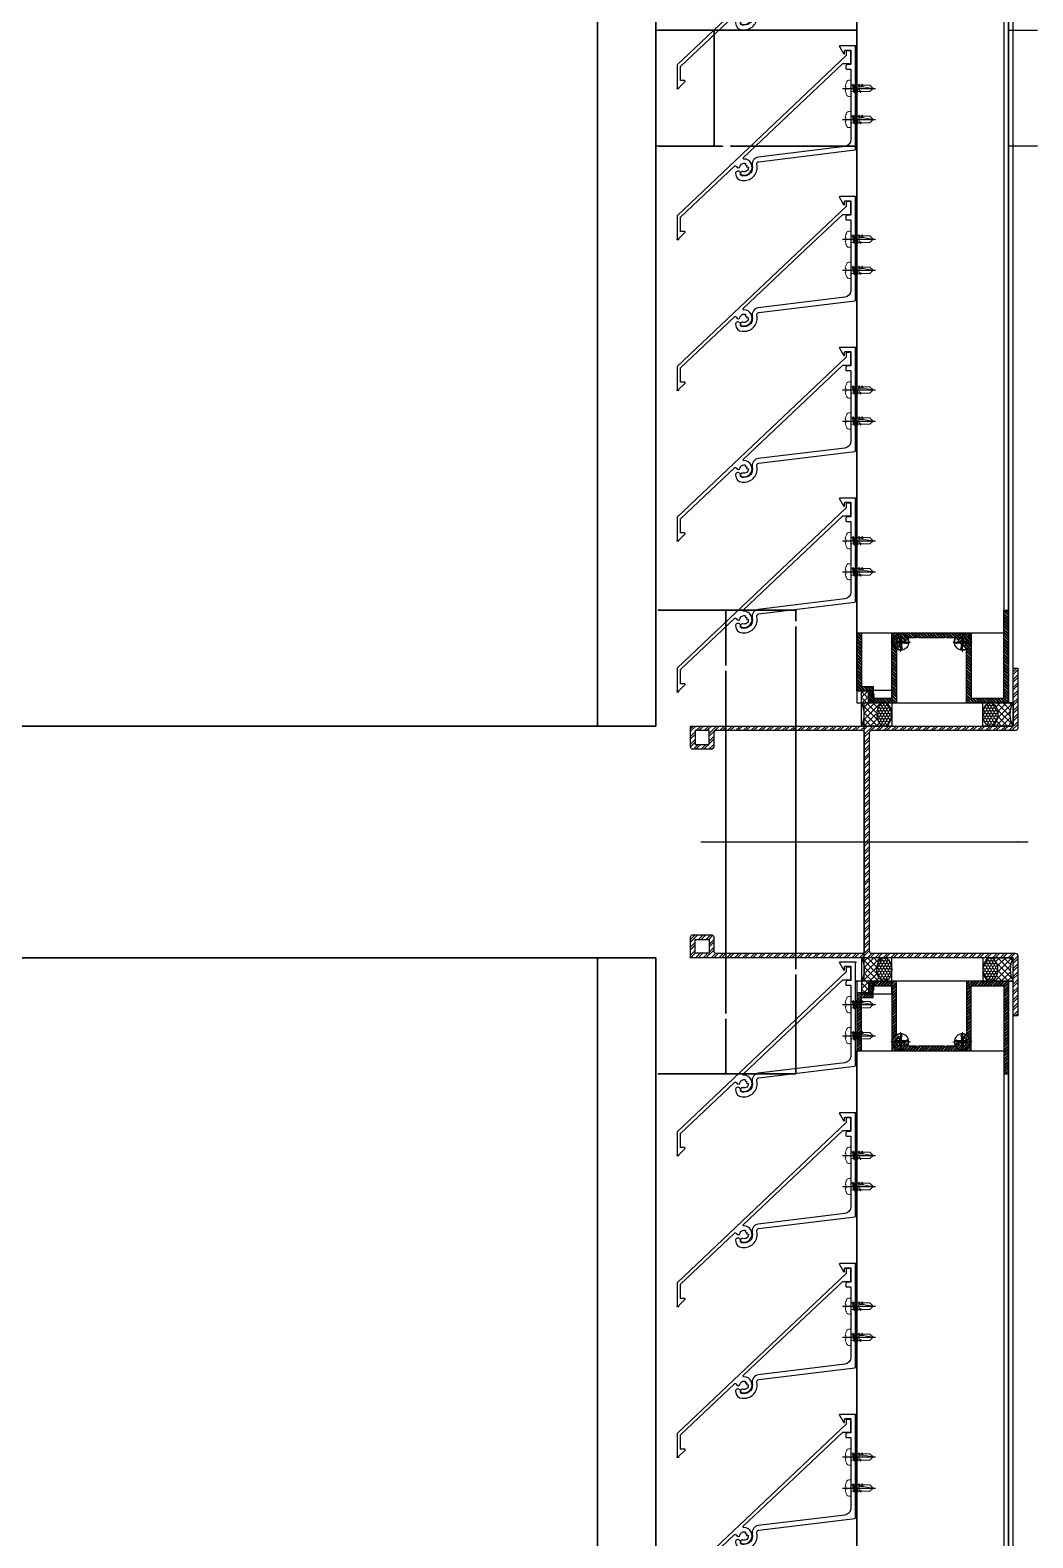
# Model space of a CAD drawing. Header units: millimetres. Extents: x -4391136 to -1798569, y -886572 to -291056.
# Drawn here: x -2515576 to -2515144, y -386561 to -385911 of the extents above; entities that cross this region are included whole.
import ezdxf

# ---------------------------------------------------------------- set-up
doc = ezdxf.new("R2010")
doc.units = ezdxf.units.MM
doc.set_wipeout_variables(frame=1)
doc.linetypes.add('CENTER', pattern=[50.8, 31.75, -6.35, 6.35, -6.35])
for name, color, linetype in [('010 - ASPG_ACCESSORIES_MAIN_COLOR_1', 7, 'Continuous'), ('010 - ASPG_EXTR_MAIN_COLOR_2', 7, 'Continuous'), ('010 - ASPG_FRAMING_CUT_COLOR_4', 7, 'Continuous'), ('010 - ASPG_FRAMING_HATCH_', 7, 'Continuous'), ('010 - ASPG_FRAMING_MAIN_COLOR_2', 7, 'Continuous'), ('010 - ASPG_FRAMING_SUB_COLOR_2', 7, 'Continuous'), ('010 - ASPG_FRAMING_WIPEOUT_', 7, 'Continuous'), ('_PP-Dim', 7, 'Continuous'), ('BOLT & SCREW', 7, 'Continuous'), ('Center Line', 7, 'CENTER'), ('Xref-C-1-PP17-AR-2214-01-B$0$A-GLAZ-CURT', 7, 'Continuous'), ('Xref-C-1-PP17-AR-2214-01-B$0$A-ROOF-OTLN', 7, 'Continuous'), ('Xref-C-1-PP17-AR-2214-01-B$0$A-ROOF-PATT', 7, 'Continuous')]:
    doc.layers.add(name, color=color, linetype=linetype)
for name, color, linetype, plot in [('010 - ASPG_EXTR_DEF_SUB', 7, 'Continuous', False), ('010 - ASPG_FASTERN_DEF_SUB', 7, 'Continuous', False), ('010 - ASPG_FRAMING_DEF_SUB', 7, 'Continuous', False)]:
    doc.layers.add(name, color=color, linetype=linetype, plot=plot)
doc.layers.add('12-GRID', color=7, linetype='CENTER', lineweight=13)
doc.layers.add('SCREW', color=7, linetype='Continuous', lineweight=5)
pattern_1 = [(270, (1257419.24324, -520041.6224), (0.65495992507, -1.1344238721), [0.7562825814, -1.5125651628]), (30, (1257419.24324, -520041.6224), (0.65495992936, 1.1344238696), [0.7562825814, -1.5125651628]), (330, (1257419.24324, -520041.6224), (1.30991985442, -2.48e-09), [-1.5125651628, 0.7562825814])]
pattern_2 = [(315, (1257419.4929, -520021.6224), (1.3369313545, 1.3369313545), []), (45, (1257419.4929, -520021.6224), (-1.3369313545, 1.3369313545), [])]
pattern_3 = [(270, (1257419.4425, -520043.9224), (0.65495992507, -1.1344238721), [0.7562825814, -1.5125651628]), (30, (1257419.4425, -520043.9224), (0.65495992936, 1.1344238696), [0.7562825814, -1.5125651628]), (330, (1257419.4425, -520043.9224), (1.30991985442, -2.48e-09), [-1.5125651628, 0.7562825814])]
pattern_4 = [(315, (1257419.1929, -520023.9224), (1.3369313545, 1.3369313545), []), (45, (1257419.1929, -520023.9224), (-1.3369313545, 1.3369313545), [])]

# ---------------------------------------------------------------- blocks, each defined once
blk = doc.blocks.new('Xref-C-1-PP17-AR-2214-01-B$0$DPA_CP_Entrance Canopy Curve_Ent 2_middle - Entrance Canopy Curve R1 Frame-V28-ENTRANCE 2 - LOWER ROOF FLOOR PLAN01-flat-1')
at = {"layer": 'Xref-C-1-PP17-AR-2214-01-B$0$A-GLAZ-CURT', "color": 7}
for p, q in [((-2737442.74, -516453.4), (-2737442.74, -516423.4)), ((-2737442.74, -516453.4), (-2737442.74, -516423.4)), ((-2737392.74, -516423.4), (-2737392.74, -516453.4)), ((-2737392.74, -516423.4), (-2737392.74, -516453.4)), ((-2737392.74, -516453.4), (-2737442.74, -516453.4)), ((-2737392.74, -516453.4), (-2737442.74, -516453.4)), ((-2737442.74, -516553.4), (-2737442.74, -516586.66)), ((-2737442.74, -516587.91), (-2737442.74, -516553.4)), ((-2737442.74, -516587.91), (-2737442.74, -516553.4)), ((-2737392.74, -516553.4), (-2737392.74, -516555.77)), ((-2737392.74, -516555.54), (-2737392.74, -516553.4)), ((-2737392.74, -516553.4), (-2737392.74, -516555.77)), ((-2737392.74, -516586.66), (-2737392.74, -516558.94)), ((-2737392.74, -516559.5), (-2737392.74, -516587.91)), ((-2737392.74, -516559.5), (-2737392.74, -516587.91)), ((-2737442.74, -516587.3), (-2737442.74, -516562.78)), ((-2737392.74, -516562.78), (-2737392.74, -516587.3)), ((-2737142.74, -518398.86), (-2737142.74, -516587.91)), ((-2737142.74, -516613.04), (-2737142.74, -518403.4))]:
    blk.add_line(p, q, dxfattribs=at)
at = {"layer": 'Xref-C-1-PP17-AR-2214-01-B$0$A-GLAZ-CURT', "color": 7, "lineweight": 35}
for p, q in [((-2737392.74, -516453.4), (-2737442.74, -516453.4)), ((-2737442.74, -516453.4), (-2737442.74, -516562.78)), ((-2737392.74, -516555.77), (-2737392.74, -516453.4)), ((-2737392.74, -516562.78), (-2737392.74, -516559.5)), ((-2737442.74, -516562.78), (-2737392.74, -516562.78)), ((-2737142.74, -516587.91), (-2738542.74, -516587.91)), ((-2737142.74, -516613.04), (-2737142.74, -516587.91)), ((-2738542.74, -516613.04), (-2737142.74, -516613.04))]:
    blk.add_line(p, q, dxfattribs=at)
blk = doc.blocks.new('Xref-C-1-PP17-AR-2214-01-B$0$DPA_CP_Entrance Canopy Curve_Ent 2_middle - Entrance Canopy Curve R1 Frame-V27-ENTRANCE 2 - LOWER ROOF FLOOR PLAN01-flat-1')
at = {"layer": 'Xref-C-1-PP17-AR-2214-01-B$0$A-GLAZ-CURT', "color": 7, "lineweight": 35}
for p, q in [((-2737192.74, -516527.6), (-2737192.74, -516557.75)), ((-2737187.96, -516527.6), (-2737192.74, -516527.6)), ((-2737037.96, -516527.6), (-2737185.6, -516527.6)), ((-2736992.74, -516527.6), (-2737035.6, -516527.6)), ((-2736992.74, -516557.75), (-2736992.74, -516527.6)), ((-2737192.74, -516557.75), (-2737168.85, -516557.75)), ((-2737166.49, -516557.75), (-2737018.85, -516557.75)), ((-2737016.49, -516557.75), (-2736992.74, -516557.75)), ((-2735642.74, -516587.91), (-2737042.74, -516587.91)), ((-2737042.74, -516587.91), (-2737042.74, -516613.04)), ((-2737042.74, -516613.04), (-2735642.74, -516613.04))]:
    blk.add_line(p, q, dxfattribs=at)
at = {"layer": 'Xref-C-1-PP17-AR-2214-01-B$0$A-GLAZ-CURT', "color": 7}
for p, q in [((-2737192.74, -516527.6), (-2737192.74, -516586.98)), ((-2736992.74, -516586.98), (-2736992.74, -516527.6)), ((-2737192.74, -516586.73), (-2737192.74, -516557.75)), ((-2736992.74, -516557.75), (-2736992.74, -516586.73)), ((-2737042.74, -516587.91), (-2737042.74, -518398.86)), ((-2737042.74, -518403.4), (-2737042.74, -516613.04))]:
    blk.add_line(p, q, dxfattribs=at)
blk = doc.blocks.new('W-1-PP17-ENT2_REV00_20260526-152612_EX_LOPF-1')
at = {"layer": 'Xref-C-1-PP17-AR-2214-01-B$0$A-ROOF-PATT', "lineweight": 9}
h = blk.add_hatch(dxfattribs=at)
h.set_pattern_fill('ACET-2D-FP_29', angle=-90, style=0, pattern_type=2)
h.set_pattern_definition([(0, (495044.5, -2740550), (-3e-13, 1500), [])])
h.paths.add_polyline_path([(-19861.45, -1148.12), (-19864.42, -1150), (-19861.45, -1150)], flags=17)
h.paths.add_polyline_path([(-19867.46, -10212.5), (-19867.46, -10221.76), (-19867.46, -10234.5), (-19860.58, -10234.5), (-19860.58, -10212.5)])
h.paths.add_polyline_path([(-19861.45, -253.74), (-19867.46, -257.55), (-19867.46, -290), (-19860.58, -290)], flags=17)
h.paths.add_polyline_path([(-19861.45, -7845.69), (-19868.25, -7850), (-19861.45, -7850)], flags=17)
h.paths.add_polyline_path([(-19878.66, -9096.24), (-19878.66, -9104.78), (-19860.58, -9092.61), (-19861.45, -8946.24), (-19878.66, -8957.15)])
h.paths.add_polyline_path([(-19878.66, -9168.56), (-19878.66, -9177.1), (-19860.58, -9164.93), (-19861.45, -9096.24), (-19878.66, -9107.15)])
h.paths.add_polyline_path([(-19878.66, -6105), (-19878.66, -6130.1), (-19878.66, -6142.27), (-19860.58, -6130.1), (-19861.45, -6058.73), (-19878.66, -6069.64)])
h.paths.add_polyline_path([(-19878.66, -1500), (-19878.66, -1592.61), (-19878.66, -1604.78), (-19860.58, -1592.61), (-19861.45, -1446.24), (-19878.66, -1457.15)])
h.paths.add_polyline_path([(-19861.45, -5983.73), (-19878.66, -5994.64), (-19878.66, -6067.27), (-19860.58, -6055.1)])
h.paths.add_polyline_path([(-19878.66, -4492.51), (-19878.66, -4586.73), (-19878.66, -4604.78), (-19860.58, -4592.61), (-19861.45, -4446.24), (-19878.66, -4457.15)])
h.paths.add_polyline_path([(-19878.66, -7548.58), (-19878.66, -7552.21), (-19878.66, -7560.75), (-19860.58, -7548.58), (-19861.45, -7478.84), (-19878.66, -7489.75)])
h.paths.add_polyline_path([(-19878.66, -3092.61), (-19878.66, -3096.24), (-19878.66, -3104.78), (-19860.58, -3092.61), (-19861.45, -2946.24), (-19878.66, -2957.15)])
h.paths.add_polyline_path([(-19878.66, -7625.58), (-19878.66, -7634.12), (-19860.58, -7621.95), (-19861.45, -7552.21), (-19878.66, -7563.12)])
h.paths.add_polyline_path([(-19878.66, -1382.62), (-19878.66, -1397.98), (-19878.66, -1454.78), (-19860.58, -1442.61), (-19861.45, -1371.71)])
h.paths.add_polyline_path([(-19878.66, -1368.08), (-19878.66, -1371.71), (-19878.66, -1380.25), (-19860.58, -1368.08), (-19861.45, -1297.18), (-19878.66, -1308.08)])
h.paths.add_polyline_path([(-19891.42, -4848.89), (-19893.17, -4850), (-19861.45, -4850), (-19861.45, -4829.89)], flags=17)
h.paths.add_polyline_path([(-19904.45, -1848.5), (-19906.82, -1850), (-19860.58, -1850), (-19861.45, -1821.24)], flags=17)
h.paths.add_polyline_path([(-19904.45, -3348.5), (-19906.82, -3350), (-19860.58, -3350), (-19861.45, -3321.24)], flags=17)
h.paths.add_polyline_path([(-19917.46, -289.24), (-19917.46, -290), (-19879.46, -290), (-19879.46, -265.15)], flags=17)
h.paths.add_polyline_path([(-19917.46, -10212.5), (-19917.46, -10221.76), (-19917.46, -10234.5), (-19879.46, -10234.5), (-19879.46, -10212.5)])
h.paths.add_polyline_path([(-19908.81, -5938.75), (-19926.56, -5950), (-19878.66, -5950), (-19878.66, -5992.27), (-19860.58, -5980.1), (-19861.45, -5908.73)])
h.paths.add_polyline_path([(-19928.72, -10151.38), (-19930.49, -10152.5), (-19860.58, -10151.38), (-19861.45, -10108.74)], flags=17)
h.paths.add_polyline_path([(-19930.1, -7448.98), (-19931.71, -7450), (-19878.66, -7450), (-19878.66, -7487.38), (-19860.58, -7475.21), (-19861.45, -7405.47)])
h.paths.add_polyline_path([(-19931.7, -6400), (-19932.45, -6400), (-19932.45, -6401.37)], flags=17)
h.paths.add_polyline_path([(-19932.45, -9352.5), (-19932.45, -9355.84), (-19927.18, -9352.5)], flags=17)
h.paths.add_polyline_path([(-19938.96, -7671.85), (-19938.96, -7695.32), (-19938.96, -7850), (-19871.98, -7850), (-19860.58, -7842.06), (-19861.45, -7772.32), (-19934.45, -7818.59), (-19934.45, -7808.59), (-19932.45, -7808.59), (-19932.45, -7814.96), (-19860.58, -7768.69), (-19861.45, -7698.95), (-19934.45, -7745.22), (-19934.45, -7735.22), (-19932.45, -7735.22), (-19932.45, -7741.59), (-19860.58, -7695.32), (-19861.45, -7625.58), (-19878.66, -7636.49), (-19878.66, -7650), (-19899.98, -7650), (-19934.45, -7671.85), (-19934.45, -7661.85), (-19932.45, -7661.85), (-19932, -7667.94), (-19903.71, -7650), (-19938.96, -7650)])
h.paths.add_polyline_path([(-19938.96, -2942.61), (-19938.96, -2946.24), (-19938.96, -2950), (-19878.66, -2950), (-19878.66, -2954.78), (-19860.58, -2942.61), (-19861.45, -2871.24), (-19934.45, -2917.51), (-19934.45, -2907.51), (-19932.45, -2907.51), (-19932.45, -2913.88), (-19860.58, -2867.61), (-19861.45, -2796.24), (-19934.45, -2842.51), (-19934.45, -2832.51), (-19932.45, -2832.51), (-19932.45, -2838.88), (-19860.58, -2792.61), (-19861.45, -2750), (-19906.82, -2750), (-19934.45, -2767.51), (-19934.45, -2757.51), (-19932.45, -2757.51), (-19932.45, -2763.88), (-19910.56, -2750), (-19938.96, -2750)])
h.paths.add_polyline_path([(-19938.96, -3341.05), (-19938.96, -3350), (-19910.56, -3350), (-19860.58, -3317.61), (-19861.45, -3246.24), (-19934.45, -3292.51), (-19934.45, -3282.51), (-19932.45, -3282.51), (-19932.45, -3288.88), (-19860.58, -3242.61), (-19861.45, -3171.24), (-19934.45, -3217.51), (-19934.45, -3207.51), (-19932.45, -3207.51), (-19932.45, -3213.88), (-19860.58, -3167.61), (-19861.45, -3096.24), (-19878.66, -3107.15), (-19878.66, -3150), (-19938.96, -3150)])
h.paths.add_polyline_path([(-19935.15, -7250), (-19938.96, -7250), (-19938.96, -7450), (-19934.45, -7450), (-19934.45, -7441.74), (-19932.45, -7441.74), (-19932.45, -7448.11), (-19860.58, -7401.84), (-19861.45, -7332.1), (-19934.45, -7378.37), (-19934.45, -7368.37), (-19932.45, -7368.37), (-19932.45, -7374.74), (-19860.58, -7328.47), (-19861.45, -7258.73), (-19934.45, -7305), (-19934.45, -7295), (-19932.45, -7295), (-19932.45, -7301.37), (-19860.58, -7255.1), (-19861.45, -7250)])
h.paths.add_polyline_path([(-19938.96, -8542.29), (-19938.96, -8548.66), (-19938.96, -8700), (-19860.58, -8699.03), (-19861.45, -8652.76), (-19934.45, -8699.03), (-19934.45, -8689.03), (-19932.45, -8689.03), (-19932.45, -8695.4), (-19860.58, -8649.13), (-19861.45, -8579.39), (-19934.45, -8625.66), (-19934.45, -8615.66), (-19932.45, -8615.66), (-19932.45, -8622.03), (-19860.58, -8575.76), (-19861.45, -8506.02), (-19934.45, -8552.29), (-19934.45, -8542.29), (-19932.45, -8542.29), (-19932.45, -8548.66), (-19860.58, -8502.39), (-19861.45, -8432.65), (-19934.45, -8478.92), (-19934.45, -8468.92), (-19932.45, -8468.92), (-19932.45, -8475.29), (-19860.58, -8429.02), (-19861.45, -8359.28), (-19934.45, -8405.55), (-19934.45, -8395.55), (-19932.45, -8395.55), (-19932.45, -8401.92), (-19860.58, -8355.65), (-19861.45, -8285.91), (-19934.45, -8332.18), (-19934.45, -8322.18), (-19932.45, -8322.18), (-19932.45, -8328.55), (-19860.58, -8282.28), (-19861.45, -8212.54), (-19934.45, -8258.81), (-19934.45, -8248.81), (-19932.45, -8248.81), (-19932.45, -8255.18), (-19860.58, -8208.91), (-19861.45, -8139.17), (-19934.45, -8185.44), (-19934.45, -8175.44), (-19932.45, -8175.44), (-19932.45, -8181.81), (-19860.58, -8135.54), (-19861.45, -8065.8), (-19934.45, -8112.07), (-19934.45, -8102.07), (-19932.45, -8102.07), (-19932.45, -8108.44), (-19860.58, -8062.17), (-19861.45, -7992.43), (-19934.45, -8038.7), (-19934.45, -8028.7), (-19932.45, -8028.7), (-19932.45, -8035.07), (-19860.58, -7988.8), (-19861.45, -7919.06), (-19934.45, -7965.33), (-19934.45, -7955.33), (-19932.45, -7955.33), (-19932.45, -7961.7), (-19860.58, -7915.43), (-19861.45, -7900), (-19938.96, -7900)])
h.paths.add_polyline_path([(-19935.15, -1900), (-19938.96, -1900), (-19938.96, -2700), (-19860.58, -2700), (-19861.45, -2646.24), (-19934.45, -2692.51), (-19934.45, -2682.51), (-19932.45, -2682.51), (-19932.45, -2688.88), (-19860.58, -2642.61), (-19861.45, -2571.24), (-19934.45, -2617.51), (-19934.45, -2607.51), (-19932.45, -2607.51), (-19932.45, -2613.88), (-19860.58, -2567.61), (-19861.45, -2496.24), (-19934.45, -2542.51), (-19934.45, -2532.51), (-19932.45, -2532.51), (-19932.45, -2538.88), (-19860.58, -2492.61), (-19861.45, -2421.24), (-19934.45, -2467.51), (-19934.45, -2457.51), (-19932.45, -2457.51), (-19932.45, -2463.88), (-19860.58, -2417.61), (-19861.45, -2346.24), (-19934.45, -2392.51), (-19934.45, -2382.51), (-19932.45, -2382.51), (-19932.45, -2388.88), (-19860.58, -2342.61), (-19861.45, -2271.24), (-19934.45, -2317.51), (-19934.45, -2307.51), (-19932.45, -2307.51), (-19932.45, -2313.88), (-19860.58, -2267.61), (-19861.45, -2196.24), (-19934.45, -2242.51), (-19934.45, -2232.51), (-19932.45, -2232.51), (-19932.34, -2238.8), (-19860.58, -2192.61), (-19861.45, -2121.24), (-19934.45, -2167.51), (-19934.45, -2157.51), (-19932.45, -2157.51), (-19932.45, -2163.88), (-19860.58, -2117.61), (-19861.45, -2046.24), (-19934.45, -2092.51), (-19934.45, -2082.51), (-19932.45, -2082.51), (-19932.45, -2088.88), (-19860.58, -2042.61), (-19861.45, -1971.24), (-19934.45, -2017.51), (-19934.45, -2007.51), (-19932.45, -2007.51), (-19932.45, -2013.88), (-19860.58, -1967.61), (-19861.45, -1900), (-19867.38, -1900), (-19934.45, -1942.51), (-19934.45, -1932.51), (-19932.45, -1932.51), (-19932.45, -1938.88), (-19871.11, -1900)])
h.paths.add_polyline_path([(-19938.96, -4182.51), (-19938.96, -4188.88), (-19938.96, -4200), (-19860.58, -4200), (-19861.45, -4146.24), (-19934.45, -4192.51), (-19934.45, -4182.51), (-19932.45, -4182.51), (-19932.45, -4188.88), (-19860.58, -4142.61), (-19861.45, -4071.24), (-19934.45, -4117.15), (-19934.45, -4107.51), (-19932.45, -4107.51), (-19932.45, -4113.88), (-19860.58, -4067.61), (-19861.45, -3996.24), (-19934.45, -4042.51), (-19934.45, -4032.51), (-19932.45, -4032.51), (-19932.45, -4038.88), (-19860.58, -3992.61), (-19861.45, -3921.24), (-19934.45, -3967.51), (-19934.45, -3957.51), (-19932.45, -3957.51), (-19932.45, -3963.88), (-19860.58, -3917.61), (-19861.45, -3846.24), (-19934.45, -3892.51), (-19934.45, -3882.51), (-19932.45, -3882.51), (-19932.45, -3888.88), (-19860.58, -3842.61), (-19861.45, -3771.24), (-19934.45, -3817.51), (-19934.45, -3807.51), (-19932.45, -3807.51), (-19932.45, -3813.88), (-19860.58, -3767.61), (-19861.45, -3696.24), (-19934.45, -3742.51), (-19934.45, -3732.51), (-19932.45, -3732.51), (-19932.45, -3738.88), (-19860.58, -3692.61), (-19861.45, -3621.24), (-19934.45, -3667.51), (-19934.45, -3657.51), (-19932.45, -3657.51), (-19932.45, -3663.88), (-19860.58, -3617.61), (-19861.45, -3546.24), (-19934.45, -3592.51), (-19934.45, -3582.51), (-19932.45, -3582.51), (-19932.45, -3588.88), (-19860.58, -3542.61), (-19861.45, -3471.24), (-19934.45, -3517.51), (-19934.45, -3507.51), (-19932.45, -3507.51), (-19932.45, -3513.88), (-19860.58, -3467.61), (-19861.45, -3400), (-19867.38, -3400), (-19934.45, -3442.51), (-19934.45, -3432.51), (-19932.45, -3432.51), (-19932.45, -3438.88), (-19871.11, -3400), (-19938.96, -3400)])
h.paths.add_polyline_path([(-19930.1, -1650), (-19938.96, -1650), (-19938.96, -1850), (-19910.56, -1850), (-19860.58, -1817.61), (-19861.45, -1746.24), (-19934.45, -1792.51), (-19934.45, -1782.51), (-19932.45, -1782.51), (-19932.45, -1788.88), (-19860.58, -1742.61), (-19861.45, -1671.24), (-19934.45, -1717.51), (-19934.45, -1707.51), (-19932.45, -1707.51), (-19932.45, -1713.88), (-19860.58, -1667.61), (-19861.45, -1596.24), (-19878.66, -1607.15), (-19878.66, -1650)])
h.paths.add_polyline_path([(-19938.96, -8942.61), (-19938.96, -8946.24), (-19938.96, -8950), (-19878.66, -8950), (-19878.66, -8954.78), (-19860.58, -8942.61), (-19861.45, -8872.87), (-19934.45, -8919.14), (-19934.45, -8909.14), (-19932.45, -8909.14), (-19932.45, -8915.51), (-19860.58, -8869.24), (-19861.45, -8799.5), (-19934.45, -8845.77), (-19934.45, -8835.77), (-19932.45, -8835.77), (-19932.45, -8842.14), (-19860.58, -8795.87), (-19861.45, -8750), (-19899.11, -8750), (-19934.45, -8772.4), (-19934.45, -8762.4), (-19932.45, -8762.4), (-19932.45, -8768.77), (-19904.45, -8750), (-19938.96, -8750)])
h.paths.add_polyline_path([(-19935.15, -10212.5), (-19938.96, -10212.5), (-19938.96, -10234.5), (-19929.46, -10234.5), (-19929.46, -10212.5)])
h.paths.add_polyline_path([(-19938.96, -9282.59), (-19938.96, -9283.52), (-19938.96, -9302.5), (-19860.58, -9302.5), (-19861.45, -9240.89), (-19934.45, -9287.15), (-19933.66, -9277.15), (-19932.45, -9277.15), (-19932.45, -9283.52), (-19860.58, -9237.25), (-19861.45, -9168.56), (-19878.66, -9179.47), (-19878.66, -9202.5), (-19915, -9202.5), (-19934.45, -9214.83), (-19934.45, -9204.83), (-19932.45, -9204.83), (-19932.45, -9211.2), (-19918.73, -9202.5), (-19938.96, -9202.5)])
h.paths.add_polyline_path([(-19935.15, -1200), (-19938.96, -1200), (-19938.96, -1300), (-19878.66, -1300), (-19878.66, -1305.72), (-19860.58, -1293.55), (-19861.45, -1222.65), (-19934.45, -1268.92), (-19934.45, -1258.92), (-19932.45, -1258.92), (-19932.45, -1265.28), (-19860.58, -1219.02), (-19861.45, -1200)])
h.paths.add_polyline_path([(-19938.96, -5945), (-19938.96, -5950), (-19934.45, -5950), (-19934.45, -5945), (-19932.45, -5945), (-19931.7, -5950), (-19930.1, -5949.88), (-19860.58, -5905.1), (-19861.45, -5833.73), (-19934.45, -5880), (-19934.45, -5870), (-19932.45, -5870), (-19932.45, -5876.37), (-19860.58, -5830.1), (-19861.45, -5758.73), (-19934.45, -5805), (-19934.45, -5795), (-19932.45, -5795), (-19932.45, -5801.37), (-19860.58, -5755.1), (-19861.45, -5750), (-19938.96, -5750)])
h.paths.add_polyline_path([(-19938.96, -6320), (-19938.96, -6326.37), (-19938.96, -6350), (-19860.58, -6350), (-19861.45, -6283.73), (-19934.45, -6330), (-19934.45, -6320), (-19932.45, -6320), (-19932.45, -6326.37), (-19860.58, -6280.1), (-19861.45, -6208.73), (-19934.45, -6255), (-19934.45, -6245), (-19932.45, -6245), (-19932.45, -6251.37), (-19860.58, -6205.1), (-19861.45, -6133.73), (-19878.66, -6144.64), (-19878.66, -6150), (-19887.12, -6150), (-19934.45, -6180), (-19934.45, -6170), (-19932.45, -6170), (-19932.45, -6176.37), (-19891.42, -6150), (-19938.96, -6150)])
h.paths.add_polyline_path([(-19938.96, -5608.73), (-19938.96, -5645), (-19938.96, -5700), (-19860.58, -5700), (-19861.45, -5608.73), (-19934.45, -5655), (-19934.45, -5645), (-19932.45, -5645), (-19932.45, -5651.37), (-19860.58, -5605.1), (-19861.45, -5530.85), (-19934.45, -5577.12), (-19934.45, -5567.12), (-19932.45, -5567.12), (-19932.45, -5573.48), (-19860.58, -5527.22), (-19861.45, -5452.97), (-19934.45, -5499.23), (-19934.45, -5489.23), (-19932.45, -5489.23), (-19932.45, -5495.6), (-19860.58, -5449.33), (-19861.45, -5375.08), (-19934.45, -5421.35), (-19934.45, -5411.35), (-19932.45, -5411.35), (-19932.45, -5417.72), (-19860.58, -5371.45), (-19861.45, -5297.2), (-19934.45, -5343.46), (-19934.45, -5333.46), (-19932.45, -5333.46), (-19932.45, -5339.83), (-19860.58, -5293.57), (-19861.45, -5219.31), (-19934.45, -5265.58), (-19934.45, -5255.58), (-19932.45, -5255.58), (-19932.45, -5261.95), (-19860.58, -5215.68), (-19861.45, -5141.43), (-19934.45, -5187.7), (-19934.45, -5177.7), (-19932.45, -5177.7), (-19932.45, -5184.06), (-19860.58, -5137.8), (-19861.45, -5063.55), (-19934.45, -5109.81), (-19934.45, -5099.81), (-19932.45, -5099.81), (-19932.45, -5106.18), (-19860.58, -5059.91), (-19861.45, -4985.66), (-19934.45, -5031.93), (-19934.45, -5021.93), (-19932.45, -5021.93), (-19932.45, -5028.3), (-19860.58, -4982.03), (-19861.45, -4907.78), (-19934.45, -4954.04), (-19934.45, -4944.04), (-19932.45, -4944.04), (-19932.45, -4950.41), (-19860.58, -4904.15), (-19861.45, -4900), (-19938.96, -4900)])
h.paths.add_polyline_path([(-19938.96, -203.93), (-19938.96, -290), (-19929.46, -290), (-19929.46, -200), (-19917.46, -200), (-19917.46, -286.87), (-19879.46, -262.79), (-19879.46, -200), (-19867.46, -200), (-19867.46, -255.18), (-19860.58, -250.11), (-19860.58, -170.51), (-19938.96, -170.51)])
h.paths.add_polyline_path([(-19938.96, -924.52), (-19938.96, -960.79), (-19938.96, -1150), (-19868.15, -1150), (-19860.58, -1144.49), (-19861.45, -1073.59), (-19934.45, -1119.85), (-19934.45, -1109.85), (-19932.45, -1109.85), (-19932.45, -1116.22), (-19860.58, -1069.95), (-19861.45, -999.05), (-19934.45, -1045.32), (-19934.45, -1035.32), (-19932.45, -1035.32), (-19932.45, -1041.69), (-19860.58, -995.42), (-19861.45, -924.52), (-19934.45, -970.79), (-19934.45, -960.79), (-19932.45, -960.79), (-19932.45, -967.16), (-19860.58, -920.89), (-19861.45, -849.99), (-19934.45, -896.26), (-19934.45, -886.26), (-19932.45, -886.26), (-19932.45, -892.63), (-19860.58, -846.36), (-19861.45, -775.46), (-19934.45, -821.73), (-19934.45, -811.73), (-19932.45, -811.73), (-19932.45, -818.1), (-19860.58, -771.83), (-19861.45, -700.93), (-19934.45, -747.2), (-19934.45, -737.2), (-19932.45, -737.2), (-19932.45, -743.56), (-19860.58, -697.3), (-19861.45, -626.4), (-19934.45, -672.67), (-19934.45, -662.67), (-19932.45, -662.67), (-19932.45, -669.03), (-19860.58, -622.77), (-19861.45, -551.87), (-19934.45, -598.13), (-19934.45, -588.13), (-19932.45, -588.13), (-19932.45, -594.5), (-19860.58, -548.24), (-19861.45, -477.34), (-19934.45, -523.6), (-19934.45, -513.6), (-19932.45, -513.6), (-19932.45, -519.97), (-19860.58, -473.7), (-19861.45, -402.8), (-19934.45, -449.07), (-19934.45, -439.07), (-19932.45, -439.07), (-19932.45, -445.44), (-19860.58, -399.17), (-19861.45, -350), (-19895.73, -350), (-19934.45, -374.54), (-19934.45, -364.54), (-19932.45, -364.54), (-19932.45, -370.91), (-19899.46, -350), (-19938.96, -350)])
h.paths.add_polyline_path([(-19938.96, -4442.61), (-19938.96, -4446.24), (-19938.96, -4450), (-19878.66, -4450), (-19878.66, -4454.78), (-19860.58, -4442.61), (-19861.45, -4371.24), (-19934.45, -4417.51), (-19934.45, -4407.51), (-19932.45, -4407.51), (-19932.45, -4413.88), (-19860.58, -4367.61), (-19861.45, -4296.24), (-19934.45, -4342.51), (-19934.45, -4332.51), (-19932.45, -4332.51), (-19932.45, -4338.88), (-19860.58, -4292.61), (-19861.45, -4250), (-19906.82, -4250), (-19934.45, -4267.51), (-19934.45, -4257.51), (-19932.45, -4257.51), (-19932.45, -4263.88), (-19910.56, -4250), (-19938.96, -4250)])
h.paths.add_polyline_path([(-19938.96, -9711.08), (-19938.96, -9717.45), (-19938.96, -10152.5), (-19934.45, -10151.38), (-19934.45, -10145.01), (-19932.45, -10145.01), (-19932.45, -10151.38), (-19860.58, -10105.11), (-19861.45, -10036.42), (-19934.45, -10082.69), (-19934.45, -10072.69), (-19932.45, -10072.69), (-19932.45, -10079.06), (-19860.58, -10032.79), (-19861.45, -9964.1), (-19934.45, -10010.37), (-19934.45, -10000.37), (-19932.45, -10000.37), (-19932.45, -10006.73), (-19860.58, -9960.47), (-19861.45, -9891.78), (-19934.45, -9938.04), (-19934.45, -9928.04), (-19932.45, -9928.04), (-19932.45, -9934.41), (-19860.58, -9888.15), (-19861.45, -9819.46), (-19934.45, -9865.72), (-19934.45, -9855.72), (-19932.45, -9855.72), (-19932.45, -9862.09), (-19860.58, -9815.82), (-19861.45, -9747.14), (-19934.45, -9793.4), (-19934.45, -9783.4), (-19932.45, -9783.4), (-19932.45, -9789.77), (-19860.58, -9743.5), (-19861.45, -9674.81), (-19934.45, -9721.08), (-19934.45, -9711.08), (-19932.45, -9711.08), (-19932.45, -9717.45), (-19860.58, -9671.18), (-19861.45, -9602.49), (-19934.45, -9648.76), (-19934.45, -9638.76), (-19932.45, -9638.76), (-19932.45, -9645.13), (-19860.58, -9598.86), (-19861.45, -9530.17), (-19934.45, -9576.44), (-19934.45, -9566.44), (-19932.45, -9566.44), (-19932.45, -9572.81), (-19860.58, -9526.54), (-19861.45, -9457.85), (-19934.45, -9504.12), (-19934.45, -9494.12), (-19932.45, -9494.12), (-19932.45, -9500.48), (-19860.58, -9454.22), (-19861.45, -9385.53), (-19934.45, -9431.79), (-19934.45, -9421.79), (-19932.45, -9421.79), (-19932.45, -9428.16), (-19860.58, -9381.9), (-19861.45, -9352.5), (-19923.45, -9352.5), (-19934.45, -9359.47), (-19935.15, -9352.5), (-19938.96, -9352.5)])
h.paths.add_polyline_path([(-19938.96, -4710.39), (-19938.96, -4716.76), (-19938.96, -4850), (-19896.9, -4850), (-19860.58, -4826.26), (-19861.45, -4752.01), (-19934.45, -4798.28), (-19934.45, -4788.28), (-19932.45, -4788.28), (-19932.45, -4794.64), (-19860.58, -4748.38), (-19861.45, -4674.13), (-19934.45, -4720.39), (-19934.45, -4710.39), (-19932.45, -4710.39), (-19932.45, -4716.76), (-19860.58, -4670.49), (-19861.45, -4596.24), (-19878.66, -4607.15), (-19878.66, -4650), (-19938.96, -4650)])
h.paths.add_polyline_path([(-19938.96, -6545), (-19938.96, -6551.37), (-19938.96, -7200), (-19860.58, -7200), (-19861.45, -7108.73), (-19934.45, -7155), (-19934.45, -7145), (-19932.45, -7145), (-19932.45, -7151.37), (-19860.58, -7105.1), (-19861.45, -7033.73), (-19934.45, -7080), (-19934.45, -7070), (-19932.45, -7070), (-19932.45, -7076.37), (-19860.58, -7030.1), (-19861.45, -6958.73), (-19934.45, -7005), (-19934.45, -6995), (-19932.45, -6995), (-19932.45, -7001.37), (-19860.58, -6955.1), (-19861.45, -6883.73), (-19934.45, -6930), (-19934.45, -6920), (-19932.45, -6920), (-19932.45, -6926.37), (-19860.58, -6880.1), (-19861.45, -6808.73), (-19934.45, -6855), (-19934.45, -6845), (-19932.45, -6845), (-19932.45, -6851.37), (-19860.58, -6805.1), (-19861.45, -6733.73), (-19934.45, -6780), (-19934.45, -6770), (-19932.45, -6770), (-19932.45, -6776.37), (-19860.58, -6730.1), (-19861.45, -6658.73), (-19934.45, -6705), (-19934.45, -6695), (-19932.45, -6695), (-19932.45, -6701.37), (-19860.58, -6655.1), (-19861.45, -6583.73), (-19934.45, -6630), (-19934.45, -6620), (-19932.45, -6620), (-19932.45, -6626.37), (-19860.58, -6580.1), (-19861.45, -6508.73), (-19934.45, -6555), (-19934.45, -6545), (-19932.45, -6545), (-19932.45, -6551.37), (-19860.58, -6505.1), (-19861.45, -6433.73), (-19934.45, -6480), (-19934.45, -6470), (-19932.45, -6470), (-19932.45, -6476.37), (-19860.58, -6430.1), (-19861.45, -6400), (-19926.56, -6400), (-19934.45, -6405), (-19935.15, -6400), (-19938.96, -6400)])
h.paths.add_polyline_path([(-22734.72, -7247.72), (-22734.72, -7500), (-22734.72, -10234.5), (-22229.46, -10234.5), (-22229.46, -9100), (-22004.46, -9100), (-22004.46, -9000), (-22229.46, -9000), (-22229.46, -7600), (-22004.46, -7600), (-22004.46, -7500), (-22229.46, -7500), (-22229.46, -6100), (-22004.46, -6100), (-22004.46, -6000), (-22229.46, -6000), (-22229.46, -4600), (-22004.46, -4600), (-22004.46, -4500), (-22229.46, -4500), (-22229.46, -3100), (-22004.46, -3100), (-22004.46, -3000), (-22229.46, -3000), (-22229.46, -1600), (-22004.46, -1600), (-22004.46, -1500), (-22229.46, -1500), (-22229.46, -170.51), (-22734.72, -170.51)])
at = {"layer": 'Xref-C-1-PP17-AR-2214-01-B$0$A-ROOF-OTLN', "color": 7}
blk.add_line((-19849.28, -2750), (-19849.28, -3350), dxfattribs=at)
at = {"color": 7, "rotation": 270}
for name in ['Xref-C-1-PP17-AR-2214-01-B$0$DPA_CP_Entrance Canopy Curve_Ent 2_middle - Entrance Canopy Curve R1 Frame-V28-ENTRANCE 2 - LOWER ROOF FLOOR PLAN01-flat-1', 'Xref-C-1-PP17-AR-2214-01-B$0$DPA_CP_Entrance Canopy Curve_Ent 2_middle - Entrance Canopy Curve R1 Frame-V27-ENTRANCE 2 - LOWER ROOF FLOOR PLAN01-flat-1']:
    blk.add_blockref(name, (496648.95, -2740142.74), dxfattribs=at)
blk = doc.blocks.new('*U3395')
at = {"layer": '12-GRID', "color": 7, "linetype": 'CENTER'}
for p, q in [((0, -6.2), (0, 2.2)), ((-4.2, -2), (4.2, -2))]:
    blk.add_line(p, q, dxfattribs=at)
at = {"layer": 'BOLT & SCREW', "color": 7}
for p, q in [((-0.55, -1.77), (-1.77, -1.56)), ((-0.55, -2.23), (-1.77, -2.44)), ((-0.46, -1.77), (-0.88, -1.56)), ((-0.46, -2.23), (-0.88, -2.44)), ((-0.23, -1.45), (-0.44, -0.23)), ((-0.23, -1.54), (-0.44, -1.12)), ((-0.23, -2.46), (-0.44, -2.88)), ((-0.23, -2.55), (-0.44, -3.77)), ((0.23, -1.45), (0.44, -0.23)), ((0.23, -1.54), (0.44, -1.12)), ((0.44, -2.88), (0.23, -2.46)), ((0.23, -2.55), (0.44, -3.77)), ((0.46, -1.77), (0.88, -1.56)), ((0.46, -2.23), (0.88, -2.44)), ((0.55, -1.77), (1.77, -1.56)), ((0.55, -2.23), (1.77, -2.44))]:
    blk.add_line(p, q, dxfattribs=at)
for points in [[(-1.77, -1.56), (-0.88, -1.56, 0.414214), (-0.44, -1.12), (-0.44, -0.23), (0.44, -0.23), (0.44, -1.12, 0.414214), (0.88, -1.56), (1.77, -1.56), (1.77, -2.44), (0.88, -2.44, 0.414214), (0.44, -2.88), (0.44, -3.77), (-0.44, -3.77), (-0.44, -2.88, 0.414214), (-0.88, -2.44), (-1.77, -2.44)], [(0.23, -2.46, -0.414214), (0.46, -2.23), (0.55, -2.23), (0.55, -1.77), (0.46, -1.77, -0.414214), (0.23, -1.54), (0.23, -1.45), (-0.23, -1.45), (-0.23, -1.54, -0.414214), (-0.46, -1.77), (-0.55, -1.77), (-0.55, -2.23), (-0.46, -2.23, -0.414214), (-0.23, -2.46), (-0.23, -2.55), (0.23, -2.55)]]:
    blk.add_lwpolyline(points, format="xyb", close=True, dxfattribs=at)
blk.add_circle((0, -2), 3.5, dxfattribs=at)
blk = doc.blocks.new('000_ASPG_TYP_FILES_20260218-010703_FRAME_EXTR_')
at = {"layer": '010 - ASPG_FRAMING_HATCH_'}
h = blk.add_hatch(dxfattribs=at)
h.set_pattern_fill('ANSI32', scale=0.1, angle=180)
edge = h.paths.add_edge_path()
edge.add_line((2, 16), (2, 2))
edge.add_line((2, 2), (39.7, 2))
edge.add_arc((39.7, 1.7), 0.3, 0, 90, ccw=False)
edge.add_line((40, 1.7), (40, 0.3))
edge.add_arc((39.7, 0.3), 0.3, -90, 0, ccw=False)
edge.add_line((39.7, 0), (0.3, 0))
edge.add_arc((0.3, 0.3), 0.3, 180, 270, ccw=False)
edge.add_line((0, 0.3), (0, 17.7))
edge.add_arc((0.3, 17.7), 0.3, 90, 180, ccw=False)
edge.add_line((0.3, 18), (22.56, 18))
edge.add_arc((22.56, 18.5), 0.5, 270, 380.20955)
edge.add_arc((26.17, 19.83), 3.35, 182.06379, 200.20955, ccw=False)
edge.add_arc((23.58, 19.74), 0.76, 2.06379, 182.06379, ccw=False)
edge.add_arc((26.17, 19.83), 1.83, 182.06379, 447.93621)
edge.add_arc((26.26, 22.42), 0.76, 87.93621, 267.93621, ccw=False)
edge.add_arc((26.17, 19.83), 3.35, 69.79045, 87.93621, ccw=False)
edge.add_arc((27.5, 23.44), 0.5, 249.79045, 360)
edge.add_line((28, 23.44), (28, 26.68))
edge.add_line((28, 26.68), (28.5, 27.18))
edge.add_line((28.5, 27.18), (28, 27.68))
edge.add_line((28, 27.68), (28, 38.62))
edge.add_line((28, 38.62), (28.5, 39.12))
edge.add_line((28.5, 39.12), (28, 39.62))
edge.add_line((28, 39.62), (28, 42.86))
edge.add_arc((27.5, 42.86), 0.5, 0, 110.20955)
edge.add_arc((26.17, 46.47), 3.35, 272.06379, 290.20955, ccw=False)
edge.add_arc((26.26, 43.88), 0.76, 92.06379, 272.06379, ccw=False)
edge.add_arc((26.17, 46.47), 1.83, 272.06379, 537.93621)
edge.add_arc((23.58, 46.56), 0.76, 177.93621, 357.93621, ccw=False)
edge.add_arc((26.17, 46.47), 3.35, 159.79045, 177.93621, ccw=False)
edge.add_arc((22.56, 47.8), 0.5, 339.79045, 450)
edge.add_line((22.56, 48.3), (0.3, 48.3))
edge.add_arc((0.3, 48.6), 0.3, 180, 270, ccw=False)
edge.add_line((0, 48.6), (0, 60))
edge.add_arc((0.3, 60), 0.3, 90, 180, ccw=False)
edge.add_line((0.3, 60.3), (5, 60.3))
edge.add_line((5, 60.3), (5, 65))
edge.add_arc((5.3, 65), 0.3, 90, 180, ccw=False)
edge.add_line((5.3, 65.3), (30, 65.3))
edge.add_line((30, 65.3), (30, 63.6))
edge.add_arc((29.7, 63.6), 0.3, -90, 0, ccw=False)
edge.add_line((29.7, 63.3), (7.3, 63.3))
edge.add_arc((7.3, 63), 0.3, 90, 180)
edge.add_line((7, 63), (7, 58.3))
edge.add_line((7, 58.3), (2.3, 58.3))
edge.add_arc((2.3, 58), 0.3, 90, 180)
edge.add_line((2, 58), (2, 50.6))
edge.add_arc((2.3, 50.6), 0.3, 180, 270)
edge.add_line((2.3, 50.3), (29.7, 50.3))
edge.add_arc((29.7, 50), 0.3, 0, 90, ccw=False)
edge.add_line((30, 50), (30, 26.68))
edge.add_line((30, 26.68), (30, 16.3))
edge.add_arc((29.7, 16.3), 0.3, -90, 0, ccw=False)
edge.add_line((29.7, 16), (2, 16))
at = {"layer": '010 - ASPG_FRAMING_CUT_COLOR_4', "color": 7}
blk.add_lwpolyline([(2, 16), (2, 2), (39.7, 2, -0.414214), (40, 1.7), (40, 0.3, -0.414214), (39.7, 0), (0.3, 0, -0.414214), (0, 0.3), (0, 17.7, -0.414214), (0.3, 18), (22.56, 18, 0.52173), (23.03, 18.67, -0.079342), (22.82, 19.71, -1), (24.34, 19.76, 2.296346), (26.24, 21.66, -1), (26.29, 23.18, -0.079342), (27.33, 22.97, 0.52173), (28, 23.44), (28, 26.68), (28.5, 27.18), (28, 27.68), (28, 38.62), (28.5, 39.12), (28, 39.62), (28, 42.86, 0.52173), (27.33, 43.33, -0.079342), (26.29, 43.12, -1), (26.24, 44.64, 2.296346), (24.34, 46.54, -1), (22.82, 46.59, -0.079342), (23.03, 47.63, 0.52173), (22.56, 48.3), (0.3, 48.3, -0.414214), (0, 48.6), (0, 60, -0.414214), (0.3, 60.3), (5, 60.3), (5, 65, -0.414214), (5.3, 65.3), (30, 65.3), (30, 63.6, -0.414214), (29.7, 63.3), (7.3, 63.3, 0.414214), (7, 63), (7, 58.3), (2.3, 58.3, 0.414214), (2, 58), (2, 50.6, 0.414214), (2.3, 50.3), (29.7, 50.3, -0.414214), (30, 50), (30, 26.68), (30, 16.3, -0.414214), (29.7, 16)], format="xyb", close=True, dxfattribs=at)
at = {"color": 7}
for p in [(26.17, 48.47), (26.17, 21.83)]:
    blk.add_blockref('*U3395', p, dxfattribs=at)
blk = doc.blocks.new('*U3397')
at = {"layer": '010 - ASPG_FRAMING_HATCH_', "transparency": 33554585}
h = blk.add_hatch(dxfattribs=at)
h.set_pattern_fill('ANSI32', scale=0.25)
edge = h.paths.add_edge_path()
edge.add_line((2, -50), (2, -75))
edge.add_line((2, -75), (0, -75))
edge.add_line((0, -75), (0, -49))
edge.add_arc((1, -49), 1, 90, 180, ccw=False)
edge.add_line((1, -48), (63, -48))
edge.add_arc((63, -47), 1, 270, 360)
edge.add_line((64, -47), (64, 47))
edge.add_arc((63, 47), 1, 0, 90)
edge.add_line((63, 48), (1, 48))
edge.add_arc((1, 49), 1, 180, 270, ccw=False)
edge.add_line((0, 49), (0, 75))
edge.add_line((0, 75), (2, 75))
edge.add_line((2, 75), (2, 50))
edge.add_line((2, 50), (141, 50))
edge.add_line((141, 50), (141, 41))
edge.add_arc((140, 41), 1, 270, 360, ccw=False)
edge.add_line((140, 40), (132, 40))
edge.add_arc((132, 41), 1, 180, 270, ccw=False)
edge.add_line((131, 41), (131, 47))
edge.add_arc((130, 47), 1, 0, 90)
edge.add_line((130, 48), (67, 48))
edge.add_arc((67, 47), 1, 90, 180)
edge.add_line((66, 47), (66, -47))
edge.add_arc((67, -47), 1, 180, 270)
edge.add_line((67, -48), (130, -48))
edge.add_arc((130, -47), 1, 270, 360)
edge.add_line((131, -47), (131, -41))
edge.add_arc((132, -41), 1, 90, 180, ccw=False)
edge.add_line((132, -40), (140, -40))
edge.add_arc((140, -41), 1, 0, 90, ccw=False)
edge.add_line((141, -41), (141, -50))
edge.add_line((141, -50), (2, -50))
h.paths.add_polyline_path([(139, 48), (139, 42), (133, 42), (133, 48)], flags=16)
h.paths.add_polyline_path([(139, -48), (139, -42), (133, -42), (133, -48)], flags=16)
at = {"layer": '010 - ASPG_FRAMING_HATCH_'}
h = blk.add_hatch(dxfattribs=at)
h.set_pattern_fill('ANSI37', scale=0.595498, angle=-90)
h.set_pattern_definition(pattern_2)
edge = h.paths.add_edge_path()
edge.add_ellipse((57.77, 55), major_axis=(0, -5), ratio=0.644482, start_angle=0, end_angle=180)
edge.add_line((57.77, 60), (62, 60))
edge.add_arc((62, 60.3), 0.3, -90, 0)
edge.add_line((62.3, 60.3), (62.3, 61))
edge.add_line((62.3, 61), (61.8, 61.5))
edge.add_line((61.8, 61.5), (62.3, 62))
edge.add_line((62.3, 62), (61.8, 62.5))
edge.add_line((61.8, 62.5), (62.3, 63))
edge.add_line((62.3, 63), (61.8, 63.5))
edge.add_line((61.8, 63.5), (62.3, 64))
edge.add_line((62.3, 64), (62.3, 65))
edge.add_line((62.3, 65), (63.3, 65))
edge.add_line((63.3, 65), (63.8, 65.5))
edge.add_line((63.8, 65.5), (64.3, 65))
edge.add_line((64.3, 65), (64.8, 65.5))
edge.add_line((64.8, 65.5), (65.3, 65))
edge.add_line((65.3, 65), (65.8, 65.5))
edge.add_line((65.8, 65.5), (66.3, 65))
edge.add_line((66.3, 65), (67, 65))
edge.add_arc((67, 65.3), 0.3, -90, 0)
edge.add_line((67.3, 65.3), (67.3, 60))
edge.add_arc((77.2, 55), 11.09, 153.20373, 206.79627)
edge.add_line((67.3, 50), (57.77, 50))
h = blk.add_hatch(dxfattribs=at)
h.set_pattern_fill('ANSI37', scale=0.595498, angle=-90)
h.set_pattern_definition(pattern_4)
edge = h.paths.add_edge_path()
edge.add_ellipse((11.53, 55), major_axis=(0, -5), ratio=0.644482, start_angle=180, end_angle=360, ccw=False)
edge.add_line((11.53, 60), (2, 60))
edge.add_arc((-7.9, 55), 11.09, -26.79627, 26.79627, ccw=False)
edge.add_line((2, 50), (11.53, 50))
h = blk.add_hatch(dxfattribs=at)
h.set_pattern_fill('HONEY', scale=0.238199, angle=-90)
h.set_pattern_definition(pattern_3)
edge = h.paths.add_edge_path()
edge.add_ellipse((11.78, 55), major_axis=(0, -5), ratio=0.644482, start_angle=0, end_angle=360, ccw=False)
h = blk.add_hatch(dxfattribs=at)
h.set_pattern_fill('HONEY', scale=0.238199, angle=-90)
h.set_pattern_definition(pattern_1)
edge = h.paths.add_edge_path()
edge.add_ellipse((57.52, 55), major_axis=(0, -5), ratio=0.644482, start_angle=0, end_angle=360)
h = blk.add_hatch(dxfattribs=at)
h.set_pattern_fill('ANSI37', scale=0.595498, angle=-90)
h.set_pattern_definition(pattern_4)
edge = h.paths.add_edge_path()
edge.add_ellipse((11.53, -55), major_axis=(0, 5), ratio=0.644482, start_angle=0, end_angle=180)
edge.add_line((11.53, -60), (2, -60))
edge.add_arc((-7.9, -55), 11.09, 333.20373, 386.79627)
edge.add_line((2, -50), (11.53, -50))
h = blk.add_hatch(dxfattribs=at)
h.set_pattern_fill('HONEY', scale=0.238199, angle=-90)
h.set_pattern_definition(pattern_3)
edge = h.paths.add_edge_path()
edge.add_ellipse((11.78, -55), major_axis=(0, 5), ratio=0.644482, start_angle=0, end_angle=360)
h = blk.add_hatch(dxfattribs=at)
h.set_pattern_fill('HONEY', scale=0.238199, angle=-90)
h.set_pattern_definition(pattern_1)
edge = h.paths.add_edge_path()
edge.add_ellipse((57.52, -55), major_axis=(0, 5), ratio=0.644482, start_angle=0, end_angle=360, ccw=False)
h = blk.add_hatch(dxfattribs=at)
h.set_pattern_fill('ANSI37', scale=0.595498, angle=-90)
h.set_pattern_definition(pattern_2)
edge = h.paths.add_edge_path()
edge.add_ellipse((57.77, -55), major_axis=(0, 5), ratio=0.644482, start_angle=180, end_angle=360, ccw=False)
edge.add_line((57.77, -60), (62, -60))
edge.add_arc((62, -60.3), 0.3, 360, 450, ccw=False)
edge.add_line((62.3, -60.3), (62.3, -61))
edge.add_line((62.3, -61), (61.8, -61.5))
edge.add_line((61.8, -61.5), (62.3, -62))
edge.add_line((62.3, -62), (61.8, -62.5))
edge.add_line((61.8, -62.5), (62.3, -63))
edge.add_line((62.3, -63), (61.8, -63.5))
edge.add_line((61.8, -63.5), (62.3, -64))
edge.add_line((62.3, -64), (62.3, -65))
edge.add_line((62.3, -65), (63.3, -65))
edge.add_line((63.3, -65), (63.8, -65.5))
edge.add_line((63.8, -65.5), (64.3, -65))
edge.add_line((64.3, -65), (64.8, -65.5))
edge.add_line((64.8, -65.5), (65.3, -65))
edge.add_line((65.3, -65), (65.8, -65.5))
edge.add_line((65.8, -65.5), (66.3, -65))
edge.add_line((66.3, -65), (67, -65))
edge.add_arc((67, -65.3), 0.3, 360, 450, ccw=False)
edge.add_line((67.3, -65.3), (67.3, -60))
edge.add_arc((77.2, -55), 11.09, 153.20373, 206.79627, ccw=False)
edge.add_line((67.3, -50), (57.77, -50))
at = {"layer": '010 - ASPG_FASTERN_DEF_SUB', "color": 7}
blk.add_point((0, 0), dxfattribs=at)
at = {"layer": '010 - ASPG_FRAMING_CUT_COLOR_4', "color": 7}
blk.add_lwpolyline([(2, -50), (2, -75), (0, -75), (0, -49, -0.414214), (1, -48), (63, -48, 0.414214), (64, -47), (64, 47, 0.414214), (63, 48), (1, 48, -0.414214), (0, 49), (0, 75), (2, 75), (2, 50), (141, 50), (141, 41, -0.414214), (140, 40), (132, 40, -0.414214), (131, 41), (131, 47, 0.414214), (130, 48), (67, 48, 0.414214), (66, 47), (66, -47, 0.414214), (67, -48), (130, -48, 0.414214), (131, -47), (131, -41, -0.414214), (132, -40), (140, -40, -0.414214), (141, -41), (141, -50)], format="xyb", close=True, dxfattribs=at)
for points in [[(139, 48), (139, 42), (133, 42), (133, 48)], [(139, -48), (139, -42), (133, -42), (133, -48)]]:
    blk.add_lwpolyline(points, close=True, dxfattribs=at)
at = {"layer": '010 - ASPG_FRAMING_DEF_SUB', "color": 7, "transparency": 33554508}
blk.add_line((136.5, 0), (-4.5, 0), dxfattribs=at)
at = {"layer": '010 - ASPG_FRAMING_DEF_SUB', "color": 7, "transparency": 33554457}
for points in [[(54.3, 50), (67.3, 50), (67.3, 65.5), (54.3, 65.5)], [(2, 50), (15, 50), (15, 60), (2, 60)], [(2, -50), (15, -50), (15, -60), (2, -60)], [(54.3, -50), (67.3, -50), (67.3, -65.5), (54.3, -65.5)]]:
    blk.add_lwpolyline(points, close=True, dxfattribs=at)
at = {"layer": '010 - ASPG_FRAMING_SUB_COLOR_2', "color": 7}
for points in [[(57.52, 50), (67.3, 50, -0.238199), (67.3, 60), (67.3, 65.3, -0.414214), (67, 65), (66.3, 65), (65.8, 65.5), (65.3, 65), (64.8, 65.5), (64.3, 65), (63.8, 65.5), (63.3, 65), (62.3, 65), (62.3, 64), (61.8, 63.5), (62.3, 63), (61.8, 62.5), (62.3, 62), (61.8, 61.5), (62.3, 61), (62.3, 60.3, -0.414214), (62, 60), (57.52, 60)], [(11.78, 50), (2, 50, 0.238199), (2, 60), (11.78, 60)], [(11.78, -50), (2, -50, -0.238199), (2, -60), (11.78, -60)], [(57.52, -50), (67.3, -50, 0.238199), (67.3, -60), (67.3, -65.3, 0.414214), (67, -65), (66.3, -65), (65.8, -65.5), (65.3, -65), (64.8, -65.5), (64.3, -65), (63.8, -65.5), (63.3, -65), (62.3, -65), (62.3, -64), (61.8, -63.5), (62.3, -63), (61.8, -62.5), (62.3, -62), (61.8, -61.5), (62.3, -61), (62.3, -60.3, 0.414214), (62, -60), (57.52, -60)]]:
    blk.add_lwpolyline(points, format="xyb", dxfattribs=at)
at = {"layer": '010 - ASPG_FRAMING_SUB_COLOR_2', "color": 7, "extrusion": (0, 0, -1)}
for centre, major_axis in [((11.78, 55), (0, -5)), ((57.52, -55), (0, 5))]:
    blk.add_ellipse(centre, major_axis=major_axis, ratio=0.644482, dxfattribs=at)
at = {"layer": '010 - ASPG_FRAMING_SUB_COLOR_2', "color": 7}
for centre, major_axis in [((57.52, 55), (0, -5)), ((11.78, -55), (0, 5))]:
    blk.add_ellipse(centre, major_axis=major_axis, ratio=0.644482, dxfattribs=at)
blk = doc.blocks.new('PZG35-9D5')
at = {"layer": 'Center Line', "color": 7}
blk.add_line((0, 3.73), (0, -10.53), dxfattribs=at)
at = {"layer": 'SCREW', "color": 7}
for p, q in [((-1.4, 0), (-1.4, -1.09)), ((1.4, 0), (1.4, -0.59)), ((-1.85, -1.4), (1.85, -0.9)), ((-1.85, -1.4), (-1.4, -1.09)), ((-1.85, -1.4), (-1.4, -1.71)), ((-1.85, -2.7), (1.85, -2.2)), ((-1.85, -2.7), (-1.4, -2.39)), ((-1.85, -2.7), (-1.4, -3.01)), ((-1.85, -4), (-1.4, -3.69)), ((-1.85, -4), (-0.99, -3.88)), ((-1.85, -4), (-1.4, -4.31)), ((-1.4, -1.09), (1.4, -0.59)), ((-1.4, -1.71), (1.4, -1.21)), ((-1.4, -1.71), (-1.4, -2.39)), ((-1.4, -2.39), (1.4, -1.89)), ((-1.4, -3.01), (1.4, -2.51)), ((-1.4, -3.01), (-1.4, -3.69)), ((-1.4, -3.69), (-0.84, -3.59)), ((-1.4, -4.31), (-1.18, -4.27)), ((-1.4, -4.31), (-1.4, -8.1)), ((0.56, -3.34), (1.4, -3.19)), ((0.71, -3.65), (1.85, -3.5)), ((0.71, -3.93), (1.4, -3.81)), ((0.71, -4.61), (1.4, -4.49)), ((0.71, -4.95), (1.85, -4.8)), ((0.71, -5.23), (1.4, -5.11)), ((1.85, -0.9), (1.4, -0.59)), ((1.85, -0.9), (1.4, -1.21)), ((1.4, -1.21), (1.4, -1.89)), ((1.85, -2.2), (1.4, -1.89)), ((1.85, -2.2), (1.4, -2.51)), ((1.4, -2.51), (1.4, -3.19)), ((1.85, -3.5), (1.4, -3.19)), ((1.85, -3.5), (1.4, -3.81)), ((1.4, -3.81), (1.4, -4.49)), ((1.85, -4.8), (1.4, -4.49)), ((1.85, -4.8), (1.4, -5.11)), ((1.4, -5.11), (1.4, -8.1)), ((0, -9.5), (-1.4, -8.1)), ((0, -9.5), (1.4, -8.1))]:
    blk.add_line(p, q, dxfattribs=at)
blk.add_lwpolyline([(0, -9.5), (0.71, -5.23), (0.71, -3.6, 0.417657), (0.41, -3.3, 0.108102), (-0.84, -3.59), (-1.4, -4.7)], format="xyb", dxfattribs=at)
blk = doc.blocks.new('*U3396')
at = {"layer": 'SCREW', "color": 7}
blk.add_lwpolyline([(3.03, 1.78, 0.09906), (0.8, 2.55), (0.8, 2.27), (-0.8, 2.27), (-0.8, 2.55, 0.09906), (-3.03, 1.78, 0.266588), (-3.5, 0.96), (-3.5, 0.2, 0.414214), (-3.3, 0), (3.3, 0, 0.414214), (3.5, 0.2), (3.5, 0.96, 0.266588)], format="xyb", close=True, dxfattribs=at)
blk.add_blockref('PZG35-9D5', (0, 0), dxfattribs=at)
blk = doc.blocks.new('*U3399')
at = {"color": 7}
blk.add_point((0, 0), dxfattribs=at)
at = {"layer": '010 - ASPG_ACCESSORIES_MAIN_COLOR_1', "color": 7}
blk.add_lwpolyline([(-39.7, -0.6, 0.414214), (-40, -0.9), (-40, -7.37, 0.57735), (-39.65, -7.57), (-36.64, -5.83, 0.767327), (-36.79, -5.3), (-37.9, -5.3, -0.414214), (-38.2, -5), (-38.2, -2.8, -0.414214), (-38, -2.6), (-32.18, -2.6, -0.388879), (-31.98, -2.78), (-31.85, -4.34, 0.388879), (-31.35, -4.8), (-30.3, -4.8, 0.414214), (-30, -4.5), (-30, -2.9, -0.414214), (-29.7, -2.6), (0.41, -2.6, -0.378969), (3.39, -5.24), (7.95, -42.52, 0.446593), (11.62, -45.08, -0.489802), (16.08, -48.68), (16.06, -49.36, -0.18248), (15.8, -50.02, -0.267949), (15.33, -50.17, 1.122115), (15.1, -52.34, 0.405004), (18.06, -49.4), (18.08, -48.72, 0.489805), (11.16, -43.13, -0.446597), (9.94, -42.28), (4.87, -0.85, 0.364176), (4.57, -0.6)], format="xyb", close=True, dxfattribs=at)
at = {"layer": '010 - ASPG_EXTR_DEF_SUB', "color": 7}
for p in [(-40, -0.5), (43.44, -76.9), (43.44, -77.5)]:
    blk.add_point(p, dxfattribs=at)
at = {"layer": '010 - ASPG_EXTR_MAIN_COLOR_2', "color": 7}
blk.add_lwpolyline([(11.37, -48.15), (11.47, -47.44), (12.18, -47.56), (12.29, -46.79, -0.535538), (14.19, -49.17, 0.991572), (15.66, -49.58, 1.157025), (8.79, -48.77, -0.688558), (8.27, -48.99), (-17.14, -22.17), (-32.34, -6.13), (-32.34, -2.9, 0.414312), (-32.64, -2.6), (-37.54, -2.6, 0.414116), (-37.84, -2.9), (-37.84, -4.3, 0.414214), (-37.54, -4.6), (-35.99, -4.6, -0.205895), (-35.77, -4.69), (33.23, -77.5), (43.14, -77.5, 0.668179), (43.36, -76.99), (40.52, -74.15, 0.668179), (40.01, -74.36), (40.01, -76), (33.87, -76), (11.86, -52.78, -0.558354), (12.08, -51.95, 0.766275), (12.04, -50.39, -0.438583), (10.71, -48.05)], format="xyb", close=True, dxfattribs=at)
at = {"layer": 'SCREW', "color": 7, "rotation": 180}
for p in [(-21.65, -2.5), (-8.24, -2.5)]:
    blk.add_blockref('*U3396', p, dxfattribs=at)
blk = doc.blocks.new('*U3050')
at = {"color": 7}
blk.add_wipeout([(1440, 4), (60, 4), (60, 69.3), (1440, 69.3)], dxfattribs=at).dxf.layer = '010 - ASPG_FRAMING_WIPEOUT_'
blk.add_point((60, 69.5), dxfattribs=at)
at = {"layer": '010 - ASPG_FRAMING_MAIN_COLOR_2', "color": 7}
blk.add_lwpolyline([(1410, 69.3), (90, 69.3), (90, 6), (1410, 6)], close=True, dxfattribs=at)
at = {"layer": '010 - ASPG_FRAMING_SUB_COLOR_2', "color": 7}
for points in [[(1440, 4), (60, 4), (60, 69.3), (1440, 69.3)], [(60, 2), (60, 4), (1440, 4), (1440, 2)]]:
    blk.add_lwpolyline(points, close=True, dxfattribs=at)
at = {"color": 7, "xscale": -1, "rotation": 180}
for p in [(91.77, 69.3), (156.77, 69.3), (221.77, 69.3), (286.77, 69.3), (1131.77, 69.3), (1196.77, 69.3), (1261.77, 69.3), (1326.77, 69.3), (1391.77, 69.3)]:
    blk.add_blockref('*U3399', p, dxfattribs=at)
at = {"color": 7, "transparency": 33554559, "xscale": -1, "rotation": 270}
for p in [(0, 0), (1500, 0)]:
    blk.add_blockref('*U3397', p, dxfattribs=at)
at = {"color": 7}
blk.add_blockref('000_ASPG_TYP_FILES_20260218-010703_FRAME_EXTR_', (60, 4), dxfattribs=at)
at = {"color": 7, "xscale": -1}
blk.add_blockref('000_ASPG_TYP_FILES_20260218-010703_FRAME_EXTR_', (1440, 4), dxfattribs=at)
blk = doc.blocks.new('W-1-PP17-ENT2_REV00_20260528-225335_ASPG_UPPF')
at = {"color": 7, "xscale": -1.000000000000003, "zscale": -1.000000000000003, "rotation": 90}
blk.add_blockref('*U3050', (-19783, -1550), dxfattribs=at)
blk.add_blockref('*U3050', (-19783, -3050), dxfattribs=at)

msp = doc.modelspace()

# ---------------------------------------------------------------- block references
at = {"layer": '_PP-Dim', "color": 7}
msp.add_blockref('W-1-PP17-ENT2_REV00_20260526-152612_EX_LOPF-1', (-2495367.51, -383210.87), dxfattribs=at)

# ---------------------------------------------------------------- next in the draw order: block references
at = {"color": 7}
msp.add_blockref('W-1-PP17-ENT2_REV00_20260528-225335_ASPG_UPPF', (-2495367.51, -383210.87), dxfattribs=at)

doc.saveas('drawing.dxf')
